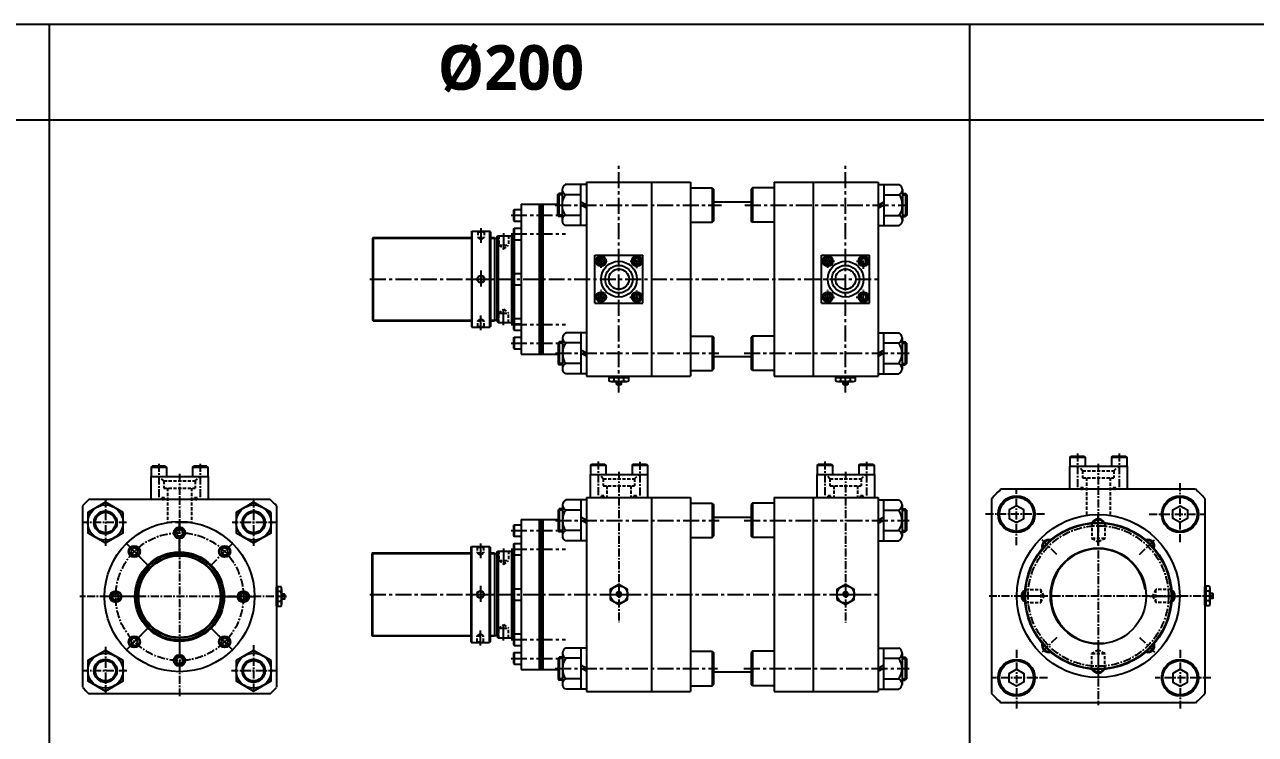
# Model space of a CAD drawing. Extents: x -819 to 8197, y 0 to 4058.
# Drawn here: x 3669 to 5596, y 1111 to 2222 of the extents above; entities that cross this region are included whole.
import ezdxf

# ---------------------------------------------------------------- set-up
doc = ezdxf.new("R2010")
doc.units = 0
doc.header["$LTSCALE"] = 10
doc.header["$MEASUREMENT"] = 0
for name, pattern in [('CENTER', [2, 1.25, -0.25, 0.25, -0.25]), ('CENTERX2', [4, 2.5, -0.5, 0.5, -0.5]), ('HIDDENX2', [0.75, 0.5, -0.25])]:
    doc.linetypes.add(name, pattern=pattern)
doc.layers.get('0').update_dxf_attribs({"linetype": 'CONTINUOUS'})
for name, color, linetype in [('BOM-UDEF', 3, 'CONTINUOUS'), ('CEN', 1, 'CENTERX2'), ('HID', 2, 'HIDDENX2'), ('ML', 7, 'CONTINUOUS')]:
    doc.layers.add(name, color=color, linetype=linetype)
doc.styles.add('문자', font='romans.shx')

msp = doc.modelspace()

# ---------------------------------------------------------------- linework, layer by layer
for p, q in [((8197.1, 2221.7), (0, 2221.7)), ((3707.7, 0), (3707.7, 2221.7)), ((5148.6, 2221.7), (5148.6, 0)), ((8197.1, 2072.2), (0, 2072.2))]:
    msp.add_line(p, q)
at = {"color": 7, "linetype": 'Continuous'}
for p, q in [((4584.2, 1664.2), (4584.2, 1669.3)), ((4584.2, 1669.3), (4590.5, 1669.3)), ((4585.2, 1669.3), (4585.2, 1671.3)), ((4585.2, 1671.3), (4614.3, 1671.3)), ((4587.3, 1663.3), (4612.2, 1663.3)), ((4590.5, 1669.3), (4615.3, 1669.3)), ((4592, 1664.2), (4592, 1669.3)), ((4595.7, 1663.5), (4595.7, 1663.5)), ((4595.7, 1658.8), (4595.7, 1663.3)), ((4595.7, 1658.8), (4596.2, 1658.3)), ((4603.7, 1658.8), (4595.7, 1658.8)), ((4596.2, 1658.3), (4603.2, 1658.3)), ((4603.7, 1658.8), (4603.2, 1658.3)), ((4603.7, 1658.8), (4603.7, 1663.3)), ((4607.5, 1664.2), (4607.5, 1669.3)), ((4614.3, 1669.3), (4614.3, 1671.3)), ((4615.3, 1664.2), (4615.3, 1669.3)), ((4939.2, 1664.2), (4939.2, 1669.3)), ((4939.2, 1669.3), (4945.5, 1669.3)), ((4940.2, 1669.3), (4940.2, 1671.3)), ((4940.2, 1671.3), (4969.3, 1671.3)), ((4942.3, 1663.3), (4967.2, 1663.3)), ((4945.5, 1669.3), (4970.3, 1669.3)), ((4947, 1664.2), (4947, 1669.3)), ((4950.7, 1663.5), (4950.7, 1663.5)), ((4950.7, 1658.8), (4950.7, 1663.3)), ((4950.7, 1658.8), (4951.2, 1658.3)), ((4958.7, 1658.8), (4950.7, 1658.8)), ((4951.2, 1658.3), (4958.2, 1658.3)), ((4958.7, 1658.8), (4958.2, 1658.3)), ((4958.7, 1658.8), (4958.7, 1663.3)), ((4962.5, 1664.2), (4962.5, 1669.3)), ((4969.3, 1669.3), (4969.3, 1671.3)), ((4970.3, 1664.2), (4970.3, 1669.3)), ((4063.6, 1311.8), (4063.6, 1341)), ((4065.6, 1341), (4063.6, 1341)), ((4070.6, 1342), (4065.6, 1342)), ((4065.6, 1317.1), (4065.6, 1342)), ((4070.6, 1334.2), (4065.6, 1334.2)), ((4071.6, 1314), (4071.6, 1338.8)), ((4076.1, 1330.4), (4071.6, 1330.4)), ((4076.1, 1330.4), (4076.6, 1329.9)), ((4076.1, 1330.4), (4076.1, 1322.4)), ((5517.4, 1312.9), (5517.4, 1342)), ((5519.4, 1342), (5517.4, 1342)), ((5524.4, 1343), (5519.4, 1343)), ((5519.4, 1318.2), (5519.4, 1343)), ((5524.4, 1335.2), (5519.4, 1335.2)), ((5525.4, 1315), (5525.4, 1339.9)), ((5529.9, 1331.4), (5525.4, 1331.4)), ((5529.9, 1331.4), (5530.4, 1330.9)), ((5529.9, 1331.4), (5529.9, 1323.4)), ((5530.4, 1323.9), (5530.4, 1330.9)), ((4065.6, 1311.8), (4063.6, 1311.8)), ((4070.6, 1318.6), (4065.6, 1318.6)), ((4065.6, 1310.8), (4065.6, 1317.1)), ((4070.6, 1310.8), (4065.6, 1310.8)), ((4071.3, 1322.4), (4071.3, 1322.4)), ((4076.1, 1322.4), (4071.6, 1322.4)), ((4076.1, 1322.4), (4076.6, 1322.9)), ((4076.6, 1322.9), (4076.6, 1329.9)), ((5519.4, 1312.9), (5517.4, 1312.9)), ((5524.4, 1319.6), (5519.4, 1319.6)), ((5519.4, 1311.9), (5519.4, 1318.2)), ((5524.4, 1311.9), (5519.4, 1311.9)), ((5525.1, 1323.4), (5525.1, 1323.4)), ((5529.9, 1323.4), (5525.4, 1323.4)), ((5529.9, 1323.4), (5530.4, 1323.9))]:
    msp.add_line(p, q, dxfattribs=at)
at = {"color": 1, "linetype": 'CENTER', "ltscale": 5}
for p, q in [((4586.2, 1329.8), (4613.2, 1329.8)), ((4941.2, 1329.8), (4968.2, 1329.8))]:
    msp.add_line(p, q, dxfattribs=at)
at = {"color": 7, "linetype": 'Continuous'}
for points in [[(4586.2, 1322.1), (4599.7, 1314.3), (4613.2, 1322.1), (4613.2, 1337.6), (4599.7, 1345.4), (4586.2, 1337.6)], [(4598.3, 1332.3), (4596.9, 1329.8), (4598.3, 1327.3), (4601.2, 1327.3), (4602.6, 1329.8), (4601.2, 1332.3)], [(4941.2, 1322.1), (4954.7, 1314.3), (4968.2, 1322.1), (4968.2, 1337.6), (4954.7, 1345.4), (4941.2, 1337.6)], [(4953.3, 1332.3), (4951.9, 1329.8), (4953.3, 1327.3), (4956.2, 1327.3), (4957.6, 1329.8), (4956.2, 1332.3)]]:
    msp.add_lwpolyline(points, close=True, dxfattribs=at)
for centre, radius in [((4599.7, 1329.8), 13.5), ((4599.7, 1329.8), 3.5), ((4954.7, 1329.8), 13.5), ((4954.7, 1329.8), 3.5)]:
    msp.add_circle(centre, radius, dxfattribs=at)
for centre, radius, start, end in [((4587.3, 1668.9), 5.62, 235.6158, 270), ((4588.1, 1671.5), 8.22, 241.7006, 298.2994), ((4599.7, 1694.6), 31.3, 255.6172, 270.0141), ((4599.8, 1694.6), 31.3, 269.9859, 284.3828), ((4611.4, 1671.5), 8.22, 241.7006, 298.2994), ((4942.3, 1668.9), 5.62, 235.6158, 270), ((4943.1, 1671.5), 8.22, 241.7006, 298.2994), ((4954.7, 1694.6), 31.3, 255.6172, 270.0141), ((4954.8, 1694.6), 31.3, 269.9859, 284.3828), ((4966.4, 1671.5), 8.22, 241.7006, 298.2994), ((4063.3, 1338.1), 8.22, 331.7006, 28.2994), ((4040.2, 1326.4), 31.3, 359.9859, 14.3828), ((5517.2, 1339.1), 8.22, 331.7006, 28.2994), ((5494.1, 1327.4), 31.3, 359.9859, 14.3828), ((4040.2, 1326.4), 31.3, 345.6172, 0.0141), ((4063.3, 1314.7), 8.22, 331.7006, 28.2994), ((4065.9, 1314), 5.62, 325.6158, 0), ((5494.1, 1327.4), 31.3, 345.6172, 0.0141), ((5517.2, 1315.7), 8.22, 331.7006, 28.2994), ((5519.8, 1315), 5.62, 325.6158, 0)]:
    msp.add_arc(centre, radius, start, end, dxfattribs=at)
at = {"layer": 'BOM-UDEF', "color": 0}
for p, q in [((4214.7, 1888.3), (4213.7, 1887.3)), ((4214.7, 1758.3), (4213.7, 1759.3)), ((4214, 1394.8), (4213, 1393.8)), ((4214, 1264.8), (4213, 1265.8))]:
    msp.add_line(p, q, dxfattribs=at)
at = {"layer": 'CEN'}
for p, q in [((4599.7, 1645.8), (4599.7, 2000.8)), ((4954.7, 1645.8), (4954.7, 2000.8)), ((4499.7, 1939.3), (4760.2, 1939.3)), ((4796.9, 1939.3), (5050.7, 1939.3)), ((4430.7, 1923.3), (4503.7, 1923.3)), ((4515.7, 1923.3), (4515.7, 1923.3)), ((4383.6, 1903.1), (4383.6, 1879.9)), ((4419.2, 1895.3), (4419.2, 1867.6)), ((4430.7, 1894), (4516.2, 1894)), ((4383.6, 1836.7), (4383.6, 1809.8)), ((4209.7, 1823.3), (5005.2, 1823.3)), ((4363, 1823.3), (4404.2, 1823.3)), ((4363, 1823.3), (4404.2, 1823.3)), ((4419.2, 1751.3), (4419.2, 1778.9)), ((4383.6, 1743.4), (4383.6, 1766.6)), ((4430.7, 1752.5), (4516.2, 1752.5)), ((4430.7, 1723.3), (4504.3, 1723.3)), ((4500.3, 1707.3), (4756, 1707.3)), ((4795.7, 1707.3), (5054.2, 1707.3)), ((4500.3, 1445.8), (4756.5, 1445.8)), ((4796, 1445.8), (5054.2, 1445.8)), ((4430.7, 1429.8), (4504.3, 1429.8)), ((4382.8, 1409.7), (4382.8, 1386.5)), ((4419.2, 1401.8), (4419.2, 1374.2)), ((4430.7, 1400.6), (4516.2, 1400.6)), ((4382.8, 1343.3), (4382.8, 1316.4)), ((4209.7, 1329.8), (5005.2, 1329.8)), ((4362.2, 1329.8), (4403.4, 1329.8)), ((4362.2, 1329.8), (4403.4, 1329.8)), ((4382.8, 1250), (4382.8, 1273.2)), ((4419.2, 1257.8), (4419.2, 1285.5)), ((4430.7, 1259.1), (4516.2, 1259.1)), ((4430.7, 1229.8), (4504.3, 1229.8)), ((4500, 1213.8), (4753.9, 1213.8)), ((4795.4, 1213.8), (5054.2, 1213.8))]:
    msp.add_line(p, q, dxfattribs=at)
at = {"layer": 'HID'}
for p, q in [((4378.6, 1897.3), (4377.6, 1898.3)), ((4378.6, 1897.3), (4378.6, 1888.3)), ((4378.6, 1897.3), (4388.6, 1897.3)), ((4388.6, 1897.3), (4389.6, 1898.3)), ((4388.6, 1897.3), (4388.6, 1888.3)), ((4411.7, 1891.3), (4411.7, 1876.3)), ((4426.7, 1891.3), (4426.7, 1876.3)), ((4378.6, 1888.3), (4388.6, 1888.3)), ((4378.6, 1888.3), (4383.6, 1885.1)), ((4383.6, 1885.1), (4388.6, 1888.3)), ((4411.7, 1876.3), (4419.2, 1870.4)), ((4411.7, 1876.3), (4426.7, 1876.3)), ((4419.2, 1870.4), (4426.7, 1876.3)), ((4411.7, 1770.3), (4419.2, 1776.1)), ((4419.2, 1776.1), (4426.7, 1770.3)), ((4378.6, 1758.3), (4383.6, 1761.4)), ((4378.6, 1749.3), (4378.6, 1758.3)), ((4378.6, 1758.3), (4388.6, 1758.3)), ((4383.6, 1761.4), (4388.6, 1758.3)), ((4388.6, 1749.3), (4388.6, 1758.3)), ((4411.7, 1770.3), (4426.7, 1770.3)), ((4411.7, 1755.3), (4411.7, 1770.3)), ((4426.7, 1755.3), (4426.7, 1770.3)), ((4378.6, 1749.3), (4377.6, 1748.3)), ((4378.6, 1749.3), (4388.6, 1749.3)), ((4388.6, 1749.3), (4389.6, 1748.3)), ((5325.9, 1523.5), (5318.9, 1530.4)), ((5325.9, 1523.5), (5375, 1523.5)), ((5325.9, 1523.5), (5325.9, 1512.4)), ((5375, 1523.5), (5381.9, 1530.4)), ((5375, 1523.5), (5375, 1512.4)), ((3887, 1507.4), (3880.1, 1514.4)), ((3887, 1507.4), (3887, 1496.4)), ((3887, 1507.4), (3936.1, 1507.4)), ((3936.1, 1507.4), (3943.1, 1514.4)), ((3936.1, 1507.4), (3936.1, 1496.4)), ((4575.2, 1510.9), (4568.2, 1517.8)), ((4575.2, 1510.9), (4575.2, 1499.8)), ((4575.2, 1510.9), (4624.3, 1510.9)), ((4624.3, 1510.9), (4631.2, 1517.8)), ((4624.3, 1510.9), (4624.3, 1499.8)), ((4930.2, 1510.9), (4923.2, 1517.8)), ((4930.2, 1510.9), (4930.2, 1499.8)), ((4930.2, 1510.9), (4979.3, 1510.9)), ((4979.3, 1510.9), (4986.2, 1517.8)), ((4979.3, 1510.9), (4979.3, 1499.8)), ((5325.9, 1512.4), (5375, 1512.4)), ((5331.7, 1512.4), (5331.7, 1453.6)), ((5369.2, 1512.4), (5369.2, 1453.6)), ((3887, 1496.4), (3936.1, 1496.4)), ((3892.8, 1496.4), (3892.8, 1442.4)), ((3930.3, 1496.4), (3930.3, 1442.4)), ((4572.2, 1481.8), (4572.2, 1484.2)), ((4572.2, 1484.2), (4576.2, 1484.2)), ((4576.2, 1484.2), (4572.2, 1484.2)), ((4572.2, 1481.8), (4572.2, 1484.2)), ((4575.2, 1499.8), (4624.3, 1499.8)), ((4576.2, 1481.8), (4576.2, 1484.2)), ((4576.2, 1481.8), (4576.2, 1484.2)), ((4581, 1499.8), (4581, 1481.8)), ((4618.5, 1499.8), (4618.5, 1481.8)), ((4623.2, 1481.8), (4623.2, 1484.2)), ((4627.2, 1484.2), (4623.2, 1484.2)), ((4623.2, 1484.2), (4627.2, 1484.2)), ((4623.2, 1481.8), (4623.2, 1484.2)), ((4627.2, 1481.8), (4627.2, 1484.2)), ((4627.2, 1481.8), (4627.2, 1484.2)), ((4927.2, 1481.8), (4927.2, 1484.2)), ((4927.2, 1484.2), (4931.2, 1484.2)), ((4931.2, 1484.2), (4927.2, 1484.2)), ((4927.2, 1481.8), (4927.2, 1484.2)), ((4930.2, 1499.8), (4979.3, 1499.8)), ((4931.2, 1481.8), (4931.2, 1484.2)), ((4931.2, 1481.8), (4931.2, 1484.2)), ((4936, 1499.8), (4936, 1481.8)), ((4973.5, 1499.8), (4973.5, 1481.8)), ((4978.2, 1481.8), (4978.2, 1484.2)), ((4982.2, 1484.2), (4978.2, 1484.2)), ((4978.2, 1484.2), (4982.2, 1484.2)), ((4978.2, 1481.8), (4978.2, 1484.2)), ((4982.2, 1481.8), (4982.2, 1484.2)), ((4982.2, 1481.8), (4982.2, 1484.2)), ((5322.9, 1494.4), (5322.9, 1496.8)), ((5322.9, 1496.8), (5326.9, 1496.8)), ((5326.9, 1496.8), (5322.9, 1496.8)), ((5322.9, 1494.4), (5322.9, 1496.8)), ((5326.9, 1494.4), (5326.9, 1496.8)), ((5326.9, 1494.4), (5326.9, 1496.8)), ((5373.9, 1494.4), (5373.9, 1496.8)), ((5377.9, 1496.8), (5373.9, 1496.8)), ((5373.9, 1496.8), (5377.9, 1496.8)), ((5373.9, 1494.4), (5373.9, 1496.8)), ((5377.9, 1494.4), (5377.9, 1496.8)), ((5377.9, 1494.4), (5377.9, 1496.8)), ((3884.1, 1478.4), (3884.1, 1480.8)), ((3884.1, 1480.8), (3888.1, 1480.8)), ((3888.1, 1480.8), (3884.1, 1480.8)), ((3884.1, 1478.4), (3884.1, 1480.8)), ((3888.1, 1478.4), (3888.1, 1480.8)), ((3888.1, 1478.4), (3888.1, 1480.8)), ((3935.1, 1478.4), (3935.1, 1480.8)), ((3939.1, 1480.8), (3935.1, 1480.8)), ((3935.1, 1480.8), (3939.1, 1480.8)), ((3935.1, 1478.4), (3935.1, 1480.8)), ((3939.1, 1478.4), (3939.1, 1480.8)), ((3939.1, 1478.4), (3939.1, 1480.8)), ((5339.4, 1442.4), (5340.4, 1441.4)), ((5339.4, 1442.4), (5340.4, 1441.4)), ((5340.4, 1441.4), (5360.4, 1441.4)), ((5340.4, 1441.4), (5340.4, 1417.4)), ((5361.4, 1442.4), (5360.4, 1441.4)), ((5360.4, 1441.4), (5360.4, 1417.4)), ((5340.4, 1417.4), (5350.4, 1412.3)), ((5360.4, 1417.4), (5340.4, 1417.4)), ((5350.4, 1412.3), (5360.4, 1417.4)), ((4377.8, 1403.8), (4376.8, 1404.8)), ((4377.8, 1403.8), (4377.8, 1394.8)), ((4377.8, 1403.8), (4387.8, 1403.8)), ((4377.8, 1394.8), (4387.8, 1394.8)), ((4377.8, 1394.8), (4382.8, 1391.7)), ((4382.8, 1391.7), (4387.8, 1394.8)), ((4387.8, 1403.8), (4388.8, 1404.8)), ((4387.8, 1403.8), (4387.8, 1394.8)), ((4411.7, 1397.8), (4411.7, 1382.8)), ((4426.7, 1397.8), (4426.7, 1382.8)), ((4411.7, 1382.8), (4419.2, 1377)), ((4411.7, 1382.8), (4426.7, 1382.8)), ((4419.2, 1377), (4426.7, 1382.8)), ((5235.4, 1338.4), (5236.4, 1337.4)), ((5236.4, 1317.4), (5236.4, 1337.4)), ((5236.4, 1337.4), (5260.4, 1337.4)), ((5265.6, 1327.4), (5260.4, 1337.4)), ((5260.4, 1337.4), (5260.4, 1317.4)), ((5440.4, 1337.4), (5435.3, 1327.4)), ((5464.4, 1337.4), (5440.4, 1337.4)), ((5440.4, 1317.4), (5440.4, 1337.4)), ((5465.4, 1338.4), (5464.4, 1337.4)), ((5465.4, 1338.4), (5464.4, 1337.4)), ((5464.4, 1337.4), (5464.4, 1317.4)), ((5235.4, 1316.4), (5236.4, 1317.4)), ((5235.4, 1316.4), (5236.4, 1317.4)), ((5236.4, 1317.4), (5260.4, 1317.4)), ((5260.4, 1317.4), (5265.6, 1327.4)), ((5435.3, 1327.4), (5440.4, 1317.4)), ((5464.4, 1317.4), (5440.4, 1317.4)), ((5465.4, 1316.4), (5464.4, 1317.4)), ((4411.7, 1276.8), (4419.2, 1282.7)), ((4411.7, 1276.8), (4426.7, 1276.8)), ((4411.7, 1261.8), (4411.7, 1276.8)), ((4419.2, 1282.7), (4426.7, 1276.8)), ((4426.7, 1261.8), (4426.7, 1276.8)), ((4377.8, 1255.8), (4376.8, 1254.8)), ((4377.8, 1264.8), (4382.8, 1268)), ((4377.8, 1255.8), (4377.8, 1264.8)), ((4377.8, 1264.8), (4387.8, 1264.8)), ((4377.8, 1255.8), (4387.8, 1255.8)), ((4382.8, 1268), (4387.8, 1264.8)), ((4387.8, 1255.8), (4387.8, 1264.8)), ((4387.8, 1255.8), (4388.8, 1254.8)), ((5350.4, 1242.6), (5340.4, 1237.4)), ((5340.4, 1213.4), (5340.4, 1237.4)), ((5340.4, 1237.4), (5360.4, 1237.4)), ((5360.4, 1237.4), (5350.4, 1242.6)), ((5360.4, 1213.4), (5360.4, 1237.4)), ((5339.4, 1212.4), (5340.4, 1213.4)), ((5360.4, 1213.4), (5340.4, 1213.4)), ((5361.4, 1212.4), (5360.4, 1213.4)), ((5361.4, 1212.4), (5360.4, 1213.4))]:
    msp.add_line(p, q, dxfattribs=at)
for centre, start, end in [((4573.6, 1483), 90, 270), ((4574.9, 1483), 270, 90), ((4624.6, 1483), 90, 270), ((4625.9, 1483), 270, 90), ((4928.6, 1483), 90, 270), ((4929.9, 1483), 270, 90), ((4979.6, 1483), 90, 270), ((4980.9, 1483), 270, 90), ((5324.2, 1495.6), 90, 270), ((5325.6, 1495.6), 270, 90), ((5375.2, 1495.6), 90, 270), ((5376.6, 1495.6), 270, 90), ((3885.4, 1479.6), 90, 270), ((3886.7, 1479.6), 270, 90), ((3936.4, 1479.6), 90, 270), ((3937.7, 1479.6), 270, 90)]:
    msp.add_arc(centre, 1.2, start, end, dxfattribs=at)
at = {"layer": 'ML'}
for p, q in [((4548.7, 1971.3), (4515.7, 1971.3)), ((4539.7, 1971.3), (4539.7, 1907.3)), ((4548.7, 1975.3), (4548.7, 1671.3)), ((4548.7, 1975.3), (4711.7, 1975.3)), ((4650.7, 1975.3), (4650.7, 1671.3)), ((4711.7, 1975.3), (4711.7, 1671.3)), ((4711.7, 1966.3), (4745.7, 1966.3)), ((4745.7, 1966.3), (4745.7, 1912.3)), ((4745.7, 1966.3), (4747.7, 1964.3)), ((4808.7, 1966.3), (4806.7, 1964.3)), ((4842.7, 1966.3), (4808.7, 1966.3)), ((4808.7, 1966.3), (4808.7, 1912.3)), ((4842.7, 1975.3), (4842.7, 1671.3)), ((4842.7, 1975.3), (5005.7, 1975.3)), ((4903.7, 1975.3), (4903.7, 1671.3)), ((5005.7, 1975.3), (5005.7, 1671.3)), ((5005.7, 1971.3), (5038.7, 1971.3)), ((5014.7, 1971.3), (5014.7, 1907.3)), ((4503.7, 1955.3), (4505.7, 1957.3)), ((4503.7, 1955.3), (4503.7, 1923.3)), ((4505.7, 1957.3), (4505.7, 1921.3)), ((4510.7, 1957.3), (4505.7, 1957.3)), ((4510.7, 1963.5), (4510.7, 1914.3)), ((4539.7, 1955.4), (4515.7, 1955.4)), ((4747.7, 1964.3), (4747.7, 1914.3)), ((4806.7, 1964.3), (4806.7, 1914.3)), ((5014.7, 1955.4), (5038.7, 1955.4)), ((5043.7, 1963.5), (5043.7, 1914.3)), ((5043.7, 1957.3), (5048.7, 1957.3)), ((5048.7, 1957.3), (5048.7, 1921.3)), ((5050.7, 1955.3), (5048.7, 1957.3)), ((5050.7, 1955.3), (5050.7, 1923.3)), ((4434.7, 1931.3), (4435.7, 1932.3)), ((4434.7, 1931.3), (4434.7, 1915.3)), ((4435.7, 1932.3), (4446.7, 1932.3)), ((4435.7, 1932.3), (4435.7, 1914.3)), ((4446.7, 1940.8), (4503.7, 1940.8)), ((4446.7, 1940.8), (4446.7, 1705.8)), ((4474.7, 1940.8), (4474.7, 1705.8)), ((4476.7, 1940.8), (4476.7, 1705.8)), ((4478.7, 1940.8), (4478.7, 1705.8)), ((4480.7, 1940.8), (4480.7, 1705.8)), ((4747.7, 1944.2), (4806.7, 1944.2)), ((4434.7, 1915.3), (4435.7, 1914.3)), ((4435.7, 1914.3), (4446.7, 1914.3)), ((4503.7, 1923.3), (4505.7, 1921.3)), ((4510.7, 1921.3), (4505.7, 1921.3)), ((4539.7, 1923.1), (4515.7, 1923.1)), ((4711.7, 1912.3), (4745.7, 1912.3)), ((4745.7, 1912.3), (4747.7, 1914.3)), ((4808.7, 1912.3), (4806.7, 1914.3)), ((4842.7, 1912.3), (4808.7, 1912.3)), ((5014.7, 1923.1), (5038.7, 1923.1)), ((5043.7, 1921.3), (5048.7, 1921.3)), ((5050.7, 1923.3), (5048.7, 1921.3)), ((4368.6, 1897.3), (4369.6, 1898.3)), ((4368.6, 1897.3), (4368.6, 1749.3)), ((4369.6, 1898.3), (4397.6, 1898.3)), ((4369.6, 1898.3), (4369.6, 1748.3)), ((4397.6, 1748.3), (4397.6, 1898.3)), ((4398.6, 1897.3), (4397.6, 1898.3)), ((4398.6, 1897.3), (4398.6, 1749.3)), ((4408.7, 1889.3), (4410.7, 1891.3)), ((4408.7, 1889.3), (4408.7, 1757.3)), ((4410.7, 1891.3), (4410.7, 1755.3)), ((4410.7, 1891.3), (4431.7, 1891.3)), ((4431.7, 1891.3), (4434.7, 1892.8)), ((4431.7, 1891.3), (4431.7, 1755.3)), ((4434.7, 1902), (4435.7, 1903)), ((4434.7, 1902), (4434.7, 1886)), ((4434.7, 1892.8), (4434.7, 1753.8)), ((4435.7, 1903), (4435.7, 1885)), ((4435.7, 1903), (4446.7, 1903)), ((4435.7, 1893.3), (4435.7, 1753.3)), ((4548.7, 1907.3), (4515.7, 1907.3)), ((5005.7, 1907.3), (5038.7, 1907.3)), ((4213.7, 1887.3), (4213.7, 1759.3)), ((4214.7, 1888.3), (4368.6, 1888.3)), ((4214.7, 1888.3), (4214.7, 1758.3)), ((4398.6, 1888.3), (4404.7, 1888.3)), ((4404.7, 1888.3), (4404.7, 1758.3)), ((4434.7, 1886), (4435.7, 1885)), ((4435.7, 1885), (4446.7, 1885)), ((4562.2, 1785.8), (4562.2, 1860.8)), ((4562.2, 1860.8), (4637.2, 1860.8)), ((4637.2, 1785.8), (4637.2, 1860.8)), ((4637.2, 1785.8), (4637.2, 1860.8)), ((4917.2, 1860.8), (4992.2, 1860.8)), ((4917.2, 1785.8), (4917.2, 1860.8)), ((4992.2, 1785.8), (4992.2, 1860.8)), ((4992.2, 1785.8), (4992.2, 1860.8)), ((4434.7, 1831.3), (4435.7, 1832.3)), ((4434.7, 1831.3), (4434.7, 1815.3)), ((4435.7, 1832.3), (4435.7, 1814.3)), ((4435.7, 1832.3), (4446.7, 1832.3)), ((4434.7, 1815.3), (4435.7, 1814.3)), ((4435.7, 1814.3), (4446.7, 1814.3)), ((4562.2, 1785.8), (4637.2, 1785.8)), ((4917.2, 1785.8), (4992.2, 1785.8)), ((4214.7, 1758.3), (4368.6, 1758.3)), ((4398.6, 1758.3), (4404.7, 1758.3)), ((4408.7, 1757.3), (4410.7, 1755.3)), ((4410.7, 1755.3), (4431.7, 1755.3)), ((4431.7, 1755.3), (4435.7, 1753.3)), ((4434.7, 1760.5), (4435.7, 1761.5)), ((4434.7, 1760.5), (4434.7, 1744.5)), ((4435.7, 1761.5), (4435.7, 1743.5)), ((4435.7, 1761.5), (4446.7, 1761.5)), ((4368.6, 1749.3), (4369.6, 1748.3)), ((4369.6, 1748.3), (4397.6, 1748.3)), ((4398.6, 1749.3), (4397.6, 1748.3)), ((4434.7, 1744.5), (4435.7, 1743.5)), ((4435.7, 1753.3), (4446.7, 1753.3)), ((4435.7, 1743.5), (4446.7, 1743.5)), ((4549.3, 1739.3), (4516.3, 1739.3)), ((4540.3, 1739.3), (4540.3, 1675.3)), ((5005.2, 1739.3), (5038.2, 1739.3)), ((5014.2, 1739.3), (5014.2, 1675.3)), ((4434.7, 1731.3), (4435.7, 1732.3)), ((4434.7, 1731.3), (4434.7, 1715.3)), ((4435.7, 1732.3), (4446.7, 1732.3)), ((4435.7, 1732.3), (4435.7, 1714.3)), ((4504.3, 1723.3), (4506.3, 1725.3)), ((4504.3, 1723.3), (4504.3, 1691.3)), ((4506.3, 1725.3), (4506.3, 1689.3)), ((4511.3, 1725.3), (4506.3, 1725.3)), ((4511.3, 1731.5), (4511.3, 1682.3)), ((4540.3, 1723.4), (4516.3, 1723.4)), ((4711.7, 1734.3), (4745.7, 1734.3)), ((4745.7, 1734.3), (4745.7, 1680.3)), ((4745.7, 1734.3), (4747.7, 1732.3)), ((4747.7, 1732.3), (4747.7, 1682.3)), ((4808.7, 1734.3), (4806.7, 1732.3)), ((4806.7, 1732.3), (4806.7, 1682.3)), ((4842.7, 1734.3), (4808.7, 1734.3)), ((4808.7, 1734.3), (4808.7, 1680.3)), ((5014.2, 1723.4), (5038.2, 1723.4)), ((5043.2, 1731.5), (5043.2, 1682.3)), ((5043.2, 1725.3), (5048.2, 1725.3)), ((5048.2, 1725.3), (5048.2, 1689.3)), ((5050.2, 1723.3), (5048.2, 1725.3)), ((5050.2, 1723.3), (5050.2, 1691.3)), ((4434.7, 1715.3), (4435.7, 1714.3)), ((4435.7, 1714.3), (4446.7, 1714.3)), ((4446.7, 1705.8), (4504.3, 1705.8)), ((4747.7, 1702.4), (4806.7, 1702.4)), ((4504.3, 1691.3), (4506.3, 1689.3)), ((4511.3, 1689.3), (4506.3, 1689.3)), ((4540.3, 1691.1), (4516.3, 1691.1)), ((4711.7, 1680.3), (4745.7, 1680.3)), ((4745.7, 1680.3), (4747.7, 1682.3)), ((4808.7, 1680.3), (4806.7, 1682.3)), ((4842.7, 1680.3), (4808.7, 1680.3)), ((5014.2, 1691.1), (5038.2, 1691.1)), ((5043.2, 1689.3), (5048.2, 1689.3)), ((5050.2, 1691.3), (5048.2, 1689.3)), ((4549.3, 1675.3), (4516.3, 1675.3)), ((4548.7, 1671.3), (4711.7, 1671.3)), ((4842.7, 1671.3), (5005.7, 1671.3)), ((5005.2, 1675.3), (5038.2, 1675.3)), ((5305.9, 1544.9), (5307.4, 1546.4)), ((5305.9, 1544.9), (5329.9, 1544.9)), ((5305.9, 1544.9), (5305.9, 1530.4)), ((5307.4, 1546.4), (5328.4, 1546.4)), ((5328.4, 1546.4), (5329.9, 1544.9)), ((5329.9, 1544.9), (5329.9, 1530.4)), ((5370.9, 1544.9), (5372.4, 1546.4)), ((5370.9, 1544.9), (5394.9, 1544.9)), ((5370.9, 1544.9), (5370.9, 1530.4)), ((5372.4, 1546.4), (5393.4, 1546.4)), ((5393.4, 1546.4), (5394.9, 1544.9)), ((5394.9, 1544.9), (5394.9, 1530.4)), ((3867.1, 1528.9), (3868.6, 1530.4)), ((3867.1, 1528.9), (3891.1, 1528.9)), ((3867.1, 1528.9), (3867.1, 1514.4)), ((3889.6, 1530.4), (3868.6, 1530.4)), ((3889.6, 1530.4), (3891.1, 1528.9)), ((3891.1, 1528.9), (3891.1, 1514.4)), ((3932.1, 1528.9), (3933.6, 1530.4)), ((3932.1, 1528.9), (3956.1, 1528.9)), ((3932.1, 1528.9), (3932.1, 1514.4)), ((3954.6, 1530.4), (3933.6, 1530.4)), ((3954.6, 1530.4), (3956.1, 1528.9)), ((3956.1, 1528.9), (3956.1, 1514.4)), ((4555.2, 1532.3), (4556.7, 1533.8)), ((4555.2, 1532.3), (4555.2, 1517.8)), ((4555.2, 1532.3), (4579.2, 1532.3)), ((4556.7, 1533.8), (4577.7, 1533.8)), ((4577.7, 1533.8), (4579.2, 1532.3)), ((4579.2, 1532.3), (4579.2, 1517.8)), ((4620.2, 1532.3), (4621.7, 1533.8)), ((4620.2, 1532.3), (4620.2, 1517.8)), ((4620.2, 1532.3), (4644.2, 1532.3)), ((4621.7, 1533.8), (4642.7, 1533.8)), ((4642.7, 1533.8), (4644.2, 1532.3)), ((4644.2, 1532.3), (4644.2, 1517.8)), ((4910.2, 1532.3), (4911.7, 1533.8)), ((4910.2, 1532.3), (4934.2, 1532.3)), ((4910.2, 1532.3), (4910.2, 1517.8)), ((4911.7, 1533.8), (4932.7, 1533.8)), ((4932.7, 1533.8), (4934.2, 1532.3)), ((4934.2, 1532.3), (4934.2, 1517.8)), ((4975.2, 1532.3), (4976.7, 1533.8)), ((4975.2, 1532.3), (4999.2, 1532.3)), ((4975.2, 1532.3), (4975.2, 1517.8)), ((4976.7, 1533.8), (4997.7, 1533.8)), ((4997.7, 1533.8), (4999.2, 1532.3)), ((4999.2, 1532.3), (4999.2, 1517.8)), ((5305.4, 1530.4), (5395.4, 1530.4)), ((5305.4, 1530.4), (5305.4, 1494.4)), ((5395.4, 1530.4), (5395.4, 1494.4)), ((3866.6, 1514.4), (3866.6, 1478.4)), ((3866.6, 1514.4), (3956.6, 1514.4)), ((3956.6, 1514.4), (3956.6, 1478.4)), ((4554.7, 1517.8), (4644.7, 1517.8)), ((4554.7, 1517.8), (4554.7, 1481.8)), ((4644.7, 1517.8), (4644.7, 1481.8)), ((4909.7, 1517.8), (4909.7, 1481.8)), ((4909.7, 1517.8), (4999.7, 1517.8)), ((4999.7, 1517.8), (4999.7, 1481.8)), ((5502.9, 1494.4), (5197.9, 1494.4)), ((3759.6, 1468.3), (3759.6, 1184.5)), ((4053.5, 1478.4), (3769.6, 1478.4)), ((4063.6, 1468.3), (4063.6, 1184.5)), ((4511.3, 1470), (4511.3, 1420.9)), ((4549.3, 1477.8), (4516.3, 1477.8)), ((4540.3, 1477.8), (4540.3, 1413.8)), ((4548.7, 1481.8), (4711.7, 1481.8)), ((4548.7, 1481.8), (4548.7, 1177.8)), ((4650.7, 1481.8), (4650.7, 1177.8)), ((4711.7, 1481.8), (4711.7, 1177.8)), ((4711.7, 1472.8), (4745.7, 1472.8)), ((4745.7, 1472.8), (4747.7, 1470.8)), ((4745.7, 1472.8), (4745.7, 1418.8)), ((4747.7, 1470.8), (4747.7, 1420.8)), ((4808.7, 1472.8), (4806.7, 1470.8)), ((4806.7, 1470.8), (4806.7, 1420.8)), ((4808.7, 1472.8), (4808.7, 1418.8)), ((4842.7, 1472.8), (4808.7, 1472.8)), ((4842.7, 1481.8), (4842.7, 1177.8)), ((4842.7, 1481.8), (5005.7, 1481.8)), ((4903.7, 1481.8), (4903.7, 1177.8)), ((5005.2, 1477.8), (5038.2, 1477.8)), ((5005.7, 1481.8), (5005.7, 1177.8)), ((5014.2, 1477.8), (5014.2, 1413.8)), ((5043.2, 1470), (5043.2, 1420.9)), ((5183.4, 1480), (5183.4, 1174.9)), ((5517.4, 1480), (5517.4, 1174.9)), ((4446.7, 1447.3), (4504.3, 1447.3)), ((4446.7, 1447.3), (4446.7, 1212.3)), ((4474.7, 1447.3), (4474.7, 1212.3)), ((4476.7, 1447.3), (4476.7, 1212.3)), ((4478.7, 1447.3), (4478.7, 1212.3)), ((4480.7, 1447.3), (4480.7, 1212.3)), ((4504.3, 1461.8), (4506.3, 1463.8)), ((4504.3, 1461.8), (4504.3, 1429.8)), ((4506.3, 1463.8), (4506.3, 1427.8)), ((4511.3, 1463.8), (4506.3, 1463.8)), ((4540.3, 1462), (4516.3, 1462)), ((4747.7, 1450.7), (4806.7, 1450.7)), ((5014.2, 1462), (5038.2, 1462)), ((5043.2, 1463.8), (5048.2, 1463.8)), ((5048.2, 1463.8), (5048.2, 1427.8)), ((5050.2, 1461.8), (5048.2, 1463.8)), ((5050.2, 1461.8), (5050.2, 1429.8)), ((4434.7, 1437.8), (4435.7, 1438.8)), ((4434.7, 1437.8), (4434.7, 1421.8)), ((4435.7, 1438.8), (4446.7, 1438.8)), ((4435.7, 1438.8), (4435.7, 1420.8)), ((4504.3, 1429.8), (4506.3, 1427.8)), ((4511.3, 1427.8), (4506.3, 1427.8)), ((4540.3, 1429.7), (4516.3, 1429.7)), ((5014.2, 1429.7), (5038.2, 1429.7)), ((5043.2, 1427.8), (5048.2, 1427.8)), ((5050.2, 1429.8), (5048.2, 1427.8)), ((4434.7, 1421.8), (4435.7, 1420.8)), ((4434.7, 1408.6), (4435.7, 1409.6)), ((4434.7, 1408.6), (4434.7, 1392.6)), ((4435.7, 1420.8), (4446.7, 1420.8)), ((4435.7, 1409.6), (4446.7, 1409.6)), ((4435.7, 1409.6), (4435.7, 1391.6)), ((4549.3, 1413.8), (4516.3, 1413.8)), ((4711.7, 1418.8), (4745.7, 1418.8)), ((4745.7, 1418.8), (4747.7, 1420.8)), ((4808.7, 1418.8), (4806.7, 1420.8)), ((4842.7, 1418.8), (4808.7, 1418.8)), ((5005.2, 1413.8), (5038.2, 1413.8)), ((4213, 1393.8), (4213, 1265.8)), ((4214, 1394.8), (4367.8, 1394.8)), ((4214, 1394.8), (4214, 1264.8)), ((4367.8, 1403.8), (4368.8, 1404.8)), ((4367.8, 1403.8), (4367.8, 1255.8)), ((4368.8, 1404.8), (4368.8, 1254.8)), ((4368.8, 1404.8), (4396.8, 1404.8)), ((4396.8, 1254.8), (4396.8, 1404.8)), ((4397.8, 1403.8), (4396.8, 1404.8)), ((4397.8, 1403.8), (4397.8, 1255.8)), ((4397.8, 1394.8), (4404.7, 1394.8)), ((4404.7, 1394.8), (4404.7, 1264.8)), ((4408.7, 1395.8), (4410.7, 1397.8)), ((4408.7, 1395.8), (4408.7, 1263.8)), ((4410.7, 1397.8), (4410.7, 1261.8)), ((4410.7, 1397.8), (4431.7, 1397.8)), ((4431.7, 1397.8), (4434.7, 1399.3)), ((4431.7, 1397.8), (4431.7, 1261.8)), ((4434.7, 1399.3), (4434.7, 1260.3)), ((4434.7, 1392.6), (4435.7, 1391.6)), ((4435.7, 1399.8), (4435.7, 1259.8)), ((4435.7, 1391.6), (4446.7, 1391.6)), ((4434.7, 1337.8), (4435.7, 1338.8)), ((4434.7, 1337.8), (4434.7, 1321.8)), ((4435.7, 1338.8), (4435.7, 1320.8)), ((4435.7, 1338.8), (4446.7, 1338.8)), ((4434.7, 1321.8), (4435.7, 1320.8)), ((4435.7, 1320.8), (4446.7, 1320.8)), ((4214, 1264.8), (4367.8, 1264.8)), ((4367.8, 1255.8), (4368.8, 1254.8)), ((4368.8, 1254.8), (4396.8, 1254.8)), ((4397.8, 1255.8), (4396.8, 1254.8)), ((4397.8, 1264.8), (4404.7, 1264.8)), ((4408.7, 1263.8), (4410.7, 1261.8)), ((4410.7, 1261.8), (4431.7, 1261.8)), ((4431.7, 1261.8), (4434.7, 1260.3)), ((4434.7, 1267.1), (4435.7, 1268.1)), ((4434.7, 1267.1), (4434.7, 1251.1)), ((4435.7, 1268.1), (4446.7, 1268.1)), ((4435.7, 1268.1), (4435.7, 1250.1)), ((4434.7, 1251.1), (4435.7, 1250.1)), ((4434.7, 1237.8), (4435.7, 1238.8)), ((4434.7, 1237.8), (4434.7, 1221.8)), ((4435.7, 1250.1), (4446.7, 1250.1)), ((4435.7, 1238.8), (4446.7, 1238.8)), ((4435.7, 1238.8), (4435.7, 1220.8)), ((4511.3, 1238), (4511.3, 1188.9)), ((4549.3, 1245.8), (4516.3, 1245.8)), ((4540.3, 1245.8), (4540.3, 1181.8)), ((4711.7, 1240.8), (4745.7, 1240.8)), ((4745.7, 1240.8), (4745.7, 1186.8)), ((4745.7, 1240.8), (4747.7, 1238.8)), ((4747.7, 1238.8), (4747.7, 1188.8)), ((4808.7, 1240.8), (4806.7, 1238.8)), ((4806.7, 1238.8), (4806.7, 1188.8)), ((4842.7, 1240.8), (4808.7, 1240.8)), ((4808.7, 1240.8), (4808.7, 1186.8)), ((5005.2, 1245.8), (5038.2, 1245.8)), ((5014.2, 1245.8), (5014.2, 1181.8)), ((5043.2, 1238), (5043.2, 1188.9)), ((4434.7, 1221.8), (4435.7, 1220.8)), ((4435.7, 1220.8), (4446.7, 1220.8)), ((4504.3, 1229.8), (4506.3, 1231.8)), ((4504.3, 1229.8), (4504.3, 1197.8)), ((4506.3, 1231.8), (4506.3, 1195.8)), ((4511.3, 1231.8), (4506.3, 1231.8)), ((4540.3, 1230), (4516.3, 1230)), ((5014.2, 1230), (5038.2, 1230)), ((5043.2, 1231.8), (5048.2, 1231.8)), ((5048.2, 1231.8), (5048.2, 1195.8)), ((5050.2, 1229.8), (5048.2, 1231.8)), ((5050.2, 1229.8), (5050.2, 1197.8)), ((4446.7, 1212.3), (4504.3, 1212.3)), ((4504.3, 1197.8), (4506.3, 1195.8)), ((4511.3, 1195.8), (4506.3, 1195.8)), ((4540.3, 1197.7), (4516.3, 1197.7)), ((4747.7, 1208.9), (4806.7, 1208.9)), ((5014.2, 1197.7), (5038.2, 1197.7)), ((5043.2, 1195.8), (5048.2, 1195.8)), ((5050.2, 1197.8), (5048.2, 1195.8)), ((4549.3, 1181.8), (4516.3, 1181.8)), ((4548.7, 1177.8), (4711.7, 1177.8)), ((4711.7, 1186.8), (4745.7, 1186.8)), ((4745.7, 1186.8), (4747.7, 1188.8)), ((4808.7, 1186.8), (4806.7, 1188.8)), ((4842.7, 1186.8), (4808.7, 1186.8)), ((4842.7, 1177.8), (5005.7, 1177.8)), ((5005.2, 1181.8), (5038.2, 1181.8)), ((4053.5, 1174.4), (3769.6, 1174.4)), ((5502.9, 1160.4), (5197.9, 1160.4))]:
    msp.add_line(p, q, dxfattribs=at)
at = {"layer": 'ML', "color": 2}
for p, q in [((4510.7, 1955.3), (4503.7, 1955.3)), ((5043.7, 1955.3), (5050.7, 1955.3)), ((4548.7, 1939.3), (4539.7, 1944.4)), ((4548.7, 1934.4), (4539.7, 1939.6)), ((5005.7, 1939.3), (5014.7, 1944.4)), ((5005.7, 1934.4), (5014.7, 1939.6)), ((4510.7, 1923.3), (4503.7, 1923.3)), ((5043.7, 1923.3), (5050.7, 1923.3)), ((4213.7, 1887.3), (4368.6, 1887.3)), ((4398.6, 1887.3), (4408.7, 1887.3)), ((4213.7, 1759.3), (4368.6, 1759.3)), ((4398.6, 1759.3), (4408.7, 1759.3)), ((4511.3, 1723.3), (4504.3, 1723.3)), ((5043.2, 1723.3), (5050.2, 1723.3)), ((4549.3, 1707.3), (4540.3, 1712.4)), ((4549.3, 1702.4), (4540.3, 1707.6)), ((5005.2, 1707.3), (5014.2, 1712.4)), ((5005.2, 1702.4), (5014.2, 1707.6)), ((4511.3, 1691.3), (4504.3, 1691.3)), ((5043.2, 1691.3), (5050.2, 1691.3)), ((4596.2, 1663.5), (4596.2, 1663.5)), ((4596.2, 1658.3), (4596.2, 1663.3)), ((4603.2, 1658.3), (4603.2, 1663.3)), ((4951.2, 1663.5), (4951.2, 1663.5)), ((4951.2, 1658.3), (4951.2, 1663.3)), ((4958.2, 1658.3), (4958.2, 1663.3)), ((4511.3, 1461.8), (4504.3, 1461.8)), ((4549.3, 1445.8), (4540.3, 1451)), ((4549.3, 1441), (4540.3, 1446.2)), ((5005.2, 1445.8), (5014.2, 1451)), ((5005.2, 1441), (5014.2, 1446.2)), ((5043.2, 1461.8), (5050.2, 1461.8)), ((4511.3, 1429.8), (4504.3, 1429.8)), ((5043.2, 1429.8), (5050.2, 1429.8)), ((4213, 1393.8), (4367.8, 1393.8)), ((4397.8, 1393.8), (4408.7, 1393.8)), ((5530.4, 1330.9), (5525.4, 1330.9)), ((4071.4, 1322.9), (4071.4, 1322.9)), ((4076.6, 1329.9), (4071.6, 1329.9)), ((4076.6, 1322.9), (4071.6, 1322.9)), ((5525.2, 1323.9), (5525.2, 1323.9)), ((5530.4, 1323.9), (5525.4, 1323.9)), ((4213, 1265.8), (4367.8, 1265.8)), ((4397.8, 1265.8), (4408.7, 1265.8)), ((4511.3, 1229.8), (4504.3, 1229.8)), ((4549.3, 1213.8), (4540.3, 1219)), ((5005.2, 1213.8), (5014.2, 1219)), ((5043.2, 1229.8), (5050.2, 1229.8)), ((4511.3, 1197.8), (4504.3, 1197.8)), ((4549.3, 1209), (4540.3, 1214.2)), ((5005.2, 1209), (5014.2, 1214.2)), ((5043.2, 1197.8), (5050.2, 1197.8))]:
    msp.add_line(p, q, dxfattribs=at)
at = {"layer": 'ML', "color": 1, "linetype": 'CENTER'}
for p, q in [((4562.2, 1851.3), (4582.3, 1851.3)), ((4571.7, 1841.1), (4571.7, 1860.8)), ((4617.2, 1851.3), (4637.2, 1851.3)), ((4627.7, 1840.5), (4627.7, 1860.8)), ((4917.2, 1851.3), (4937.6, 1851.3)), ((4926.7, 1840.9), (4926.7, 1860.8)), ((4972, 1851.3), (4992.2, 1851.3)), ((4982.7, 1840.1), (4982.7, 1860.8)), ((4982.7, 1839.3), (4982.7, 1839.9)), ((4562.2, 1795.3), (4582.4, 1795.3)), ((4571.7, 1785.8), (4571.7, 1806.4)), ((4616.7, 1795.3), (4637.2, 1795.3)), ((4627.7, 1785.8), (4627.7, 1806.2)), ((4917.2, 1795.3), (4937.9, 1795.3)), ((4926.7, 1785.8), (4926.7, 1806.8)), ((4971.4, 1795.3), (4992.2, 1795.3)), ((4982.7, 1785.8), (4982.7, 1806.5)), ((5317.9, 1550.4), (5317.9, 1494.4)), ((5382.9, 1550.4), (5382.9, 1494.4)), ((3879.1, 1534.4), (3879.1, 1478.4)), ((3944.1, 1534.4), (3944.1, 1478.4)), ((4567.2, 1537.8), (4567.2, 1481.8)), ((4632.2, 1537.4), (4632.2, 1481.8)), ((4922.2, 1537.8), (4922.2, 1481.8)), ((4987.2, 1537.4), (4987.2, 1481.8)), ((5350.4, 1534.4), (5350.4, 1490.4)), ((3911.6, 1518.4), (3911.6, 1474.4)), ((4599.7, 1521.8), (4599.7, 1286.2)), ((4954.7, 1521.8), (4954.7, 1285.7)), ((5478.4, 1411.6), (5478.4, 1503.8)), ((5222.4, 1407.1), (5222.4, 1494.4)), ((5350.4, 1498.4), (5350.4, 1156.4)), ((3795.6, 1478.4), (3795.6, 1403.7)), ((3911.6, 1482.4), (3911.6, 1170.4)), ((4027.6, 1478.4), (4027.6, 1403.5)), ((5266.2, 1455.4), (5174, 1455.4)), ((5350.4, 1407.4), (5350.4, 1454.9)), ((5350.4, 1419), (5350.4, 1454.9)), ((5430.1, 1455.4), (5517.4, 1455.4)), ((3828.8, 1442.4), (3759.6, 1442.4)), ((4063.6, 1442.4), (3994, 1442.4)), ((3862.1, 1375.9), (3828.5, 1409.5)), ((3961.1, 1375.9), (3994.6, 1409.5)), ((5285.6, 1392.2), (5260.2, 1417.6)), ((5415.2, 1392.2), (5440.6, 1417.6)), ((4079.3, 1326.4), (3755.6, 1326.4)), ((5531.3, 1327.4), (5179.4, 1327.4)), ((5270.4, 1327.4), (5222.9, 1327.4)), ((5270.4, 1327.4), (5222.9, 1327.4)), ((5258.8, 1327.4), (5222.9, 1327.4)), ((5430.4, 1327.4), (5477.9, 1327.4)), ((5442, 1327.4), (5477.9, 1327.4)), ((3862.1, 1276.9), (3828.5, 1243.3)), ((3961.1, 1276.9), (3994.6, 1243.3)), ((5285.6, 1262.7), (5260.2, 1237.3)), ((5415.2, 1262.7), (5440.6, 1237.3)), ((3795.6, 1247.6), (3795.6, 1174.4)), ((4027.6, 1250.6), (4027.6, 1174.4)), ((5222.4, 1243.3), (5222.4, 1151.1)), ((5350.4, 1247.4), (5350.4, 1199.9)), ((5350.4, 1235.8), (5350.4, 1199.9)), ((5478.4, 1243.3), (5478.4, 1151.1)), ((3828.9, 1210.4), (3759.6, 1210.4)), ((4063.6, 1210.4), (3993.1, 1210.4)), ((5270.8, 1199.4), (5183.4, 1199.4)), ((5526.8, 1199.4), (5439.4, 1199.4))]:
    msp.add_line(p, q, dxfattribs=at)
at = {"layer": 'ML', "color": 1, "linetype": 'CENTERX2'}
for p, q in [((3930.3, 1442.4), (3892.8, 1442.4)), ((3911.6, 1396.4), (3911.6, 1443.9)), ((3911.6, 1396.4), (3911.6, 1443.9)), ((3862.1, 1375.9), (3828.5, 1409.5)), ((3841.6, 1326.4), (3794.1, 1326.4)), ((3841.6, 1326.4), (3794.1, 1326.4)), ((3981.6, 1326.4), (4029.1, 1326.4)), ((3981.6, 1326.4), (4029.1, 1326.4)), ((3862.1, 1276.9), (3828.5, 1243.3)), ((3961.1, 1276.9), (3994.6, 1243.3)), ((3911.6, 1256.4), (3911.6, 1208.9)), ((3911.6, 1256.4), (3911.6, 1208.9))]:
    msp.add_line(p, q, dxfattribs=at)
at = {"layer": 'ML'}
for points in [[(4575.7, 1853.6), (4571.7, 1855.9), (4567.7, 1853.6), (4567.7, 1848.9), (4571.7, 1846.6), (4575.7, 1848.9)], [(4631.7, 1853.6), (4627.7, 1855.9), (4623.7, 1853.6), (4623.7, 1848.9), (4627.7, 1846.6), (4631.7, 1848.9)], [(4930.7, 1853.6), (4926.7, 1855.9), (4922.7, 1853.6), (4922.7, 1848.9), (4926.7, 1846.6), (4930.7, 1848.9)], [(4986.7, 1853.6), (4982.7, 1855.9), (4978.7, 1853.6), (4978.7, 1848.9), (4982.7, 1846.6), (4986.7, 1848.9)], [(4575.7, 1797.6), (4571.7, 1799.9), (4567.7, 1797.6), (4567.7, 1792.9), (4571.7, 1790.6), (4575.7, 1792.9)], [(4631.7, 1797.6), (4627.7, 1799.9), (4623.7, 1797.6), (4623.7, 1792.9), (4627.7, 1790.6), (4631.7, 1792.9)], [(4930.7, 1797.6), (4926.7, 1799.9), (4922.7, 1797.6), (4922.7, 1792.9), (4926.7, 1790.6), (4930.7, 1792.9)], [(4986.7, 1797.6), (4982.7, 1799.9), (4978.7, 1797.6), (4978.7, 1792.9), (4982.7, 1790.6), (4986.7, 1792.9)], [(3823.1, 1458.3), (3795.6, 1474.1), (3768.1, 1458.3), (3768.1, 1426.5), (3795.6, 1410.6), (3823.1, 1426.5)], [(4055.1, 1458.3), (4027.6, 1474.1), (4000.1, 1458.3), (4000.1, 1426.5), (4027.6, 1410.6), (4055.1, 1426.5)], [(5222.4, 1442.2), (5233.9, 1448.8), (5233.9, 1462.1), (5222.4, 1468.7), (5210.9, 1462.1), (5210.9, 1448.8)], [(5478.4, 1442.2), (5466.9, 1448.8), (5466.9, 1462.1), (5478.4, 1468.7), (5489.9, 1462.1), (5489.9, 1448.8)], [(3906.6, 1423.4), (3911.7, 1420.6), (3916.6, 1423.6), (3916.5, 1429.4), (3911.4, 1432.2), (3906.5, 1429.1)], [(3839.5, 1391.5), (3845, 1393.1), (3846.4, 1398.7), (3842.2, 1402.7), (3836.7, 1401.1), (3835.3, 1395.5)], [(3976.7, 1398.5), (3978.3, 1392.9), (3983.9, 1391.6), (3987.9, 1395.7), (3986.2, 1401.3), (3980.6, 1402.6)], [(3814.6, 1321.5), (3817.3, 1326.5), (3814.3, 1331.5), (3808.5, 1331.3), (3805.8, 1326.2), (3808.8, 1321.3)], [(4008.5, 1331.3), (4005.8, 1326.2), (4008.8, 1321.3), (4014.6, 1321.5), (4017.3, 1326.5), (4014.3, 1331.5)], [(3846.5, 1254.3), (3844.8, 1259.9), (3839.2, 1261.2), (3835.2, 1257), (3836.9, 1251.5), (3842.5, 1250.1)], [(3983.6, 1261.3), (3978.1, 1259.7), (3976.7, 1254), (3980.9, 1250.1), (3986.5, 1251.7), (3987.8, 1257.3)], [(3823.1, 1226.3), (3795.6, 1242.1), (3768.1, 1226.3), (3768.1, 1194.5), (3795.6, 1178.6), (3823.1, 1194.5)], [(4055.1, 1226.3), (4027.6, 1242.1), (4000.1, 1226.3), (4000.1, 1194.5), (4027.6, 1178.6), (4055.1, 1194.5)], [(3916.5, 1229.4), (3911.4, 1232.2), (3906.5, 1229.1), (3906.6, 1223.4), (3911.7, 1220.6), (3916.6, 1223.6)], [(5222.4, 1212.7), (5233.9, 1206.1), (5233.9, 1192.8), (5222.4, 1186.2), (5210.9, 1192.8), (5210.9, 1206.1)], [(5478.4, 1212.7), (5466.9, 1206.1), (5466.9, 1192.8), (5478.4, 1186.2), (5489.9, 1192.8), (5489.9, 1206.1)]]:
    msp.add_lwpolyline(points, close=True, dxfattribs=at)
for points in [[(5351.9, 1442.4), (5350.4, 1443.3), (5348.9, 1442.4)], [(5270.1, 1409.8), (5268.5, 1409.3), (5268.1, 1407.7)], [(5432.7, 1407.7), (5432.3, 1409.3), (5430.7, 1409.8)], [(5235.4, 1328.9), (5234.6, 1327.4), (5235.4, 1326)], [(5465.4, 1326), (5466.2, 1327.4), (5465.4, 1328.9)], [(5268.1, 1247.2), (5268.5, 1245.5), (5270.1, 1245.1)], [(5430.7, 1245.1), (5432.3, 1245.5), (5432.7, 1247.2)], [(5348.9, 1212.4), (5350.4, 1211.6), (5351.9, 1212.4)]]:
    msp.add_lwpolyline(points, dxfattribs=at)
for centre, radius in [((4571.7, 1851.3), 8), ((4571.7, 1851.3), 7), ((4599.7, 1823.3), 28), ((4627.7, 1851.3), 8), ((4627.7, 1851.3), 7), ((4926.7, 1851.3), 8), ((4926.7, 1851.3), 7), ((4954.7, 1823.3), 28), ((4982.7, 1851.3), 8), ((4982.7, 1851.3), 7), ((4599.7, 1823.3), 21.6), ((4599.7, 1823.3), 15.8), ((4954.7, 1823.3), 21.6), ((4954.7, 1823.3), 15.8), ((4383.6, 1823.3), 5.7), ((4383.6, 1823.3), 5), ((4571.7, 1795.3), 8), ((4571.7, 1795.3), 7), ((4627.7, 1795.3), 8), ((4627.7, 1795.3), 7), ((4926.7, 1795.3), 8), ((4926.7, 1795.3), 7), ((4982.7, 1795.3), 8), ((4982.7, 1795.3), 7), ((5222.4, 1455.4), 28.8), ((5478.4, 1455.4), 28.8), ((3795.6, 1442.4), 27.5), ((4027.6, 1442.4), 27.5), ((5222.4, 1455.4), 26.8), ((5478.4, 1455.4), 26.8), ((3795.6, 1442.4), 18), ((4027.6, 1442.4), 18), ((5350.4, 1327.4), 127.5), ((3911.6, 1326.4), 117.5), ((3911.6, 1426.4), 9), ((3911.6, 1426.4), 8), ((5350.4, 1327.4), 115), ((5350.4, 1327.4), 114), ((3840.8, 1397.1), 9), ((3840.8, 1397.1), 8), ((3911.6, 1326.4), 70), ((3911.6, 1326.4), 68), ((3911.6, 1326.4), 64), ((3982.3, 1397.1), 9), ((3982.3, 1397.1), 8), ((5350.4, 1327.4), 75), ((3811.6, 1326.4), 9), ((3811.6, 1326.4), 8), ((4011.6, 1326.4), 9), ((4011.6, 1326.4), 8), ((4382.8, 1329.8), 5.7), ((4382.8, 1329.8), 5), ((3840.8, 1255.7), 9), ((3840.8, 1255.7), 8), ((3982.3, 1255.7), 9), ((3982.3, 1255.7), 8), ((3795.6, 1210.4), 27.5), ((3911.6, 1226.4), 9), ((3911.6, 1226.4), 8), ((4027.6, 1210.4), 27.5), ((3795.6, 1210.4), 18), ((4027.6, 1210.4), 18), ((5222.4, 1199.4), 28.8), ((5222.4, 1199.4), 26.8), ((5478.4, 1199.4), 28.8), ((5478.4, 1199.4), 26.8)]:
    msp.add_circle(centre, radius, dxfattribs=at)
at = {"layer": 'ML', "color": 2}
for centre, radius in [((3795.6, 1442.4), 16), ((4027.6, 1442.4), 16), ((3911.6, 1326.4), 65), ((3795.6, 1210.4), 16), ((4027.6, 1210.4), 16)]:
    msp.add_circle(centre, radius, dxfattribs=at)
at = {"layer": 'ML', "color": 1, "linetype": 'CENTER'}
for centre, radius in [((3911.6, 1326.4), 100), ((5350.4, 1327.4), 110)]:
    msp.add_circle(centre, radius, dxfattribs=at)
at = {"layer": 'ML'}
for centre, radius, start, end in [((4519.6, 1963.3), 8.8, 115.5894, 244.4106), ((5034.9, 1963.3), 8.8, 295.5894, 64.4106), ((4539.2, 1939.3), 28.5, 145.535, 214.465), ((5015.3, 1939.3), 28.5, 325.535, 34.465), ((4519.5, 1915.2), 8.77, 115.1493, 244.8507), ((5035, 1915.2), 8.77, 295.1493, 64.8507), ((4520.1, 1731.3), 8.8, 115.5894, 244.4106), ((5034.4, 1731.3), 8.8, 295.5894, 64.4106), ((4539.8, 1707.3), 28.5, 145.535, 214.465), ((5014.7, 1707.3), 28.5, 325.535, 34.465), ((4520, 1683.2), 8.77, 115.1493, 244.8507), ((5034.5, 1683.2), 8.77, 295.1493, 64.8507), ((5350.4, 1327.4), 226.2, 132.4072, 137.5928), ((5350.4, 1327.4), 226.2, 42.4072, 47.5928), ((3911.6, 1326.4), 208, 133.0374, 136.9626), ((3911.6, 1326.4), 208, 43.0374, 46.9626), ((4520.1, 1469.9), 8.8, 115.5894, 244.4106), ((5034.4, 1469.9), 8.8, 295.5894, 64.4106), ((4539.8, 1445.8), 28.5, 145.535, 214.465), ((5014.7, 1445.8), 28.5, 325.535, 34.465), ((5350.4, 1437.4), 10.5, 26.0583, 153.9417), ((5350.4, 1437.4), 9.1, 31.3708, 148.6292), ((4520, 1421.8), 8.77, 115.1493, 244.8507), ((5034.5, 1421.8), 8.77, 295.1493, 64.8507), ((5272.6, 1405.2), 10.5, 71.0583, 198.9417), ((5272.6, 1405.2), 9.1, 76.3708, 193.6292), ((5428.2, 1405.2), 10.5, 341.0583, 108.9417), ((5428.2, 1405.2), 9.1, 346.3708, 103.6292), ((5240.4, 1327.4), 10.5, 116.0583, 243.9417), ((5240.4, 1327.4), 9.1, 121.3708, 238.6292), ((5460.4, 1327.4), 10.5, 296.0583, 63.9417), ((5460.4, 1327.4), 9.1, 301.3708, 58.6292), ((5272.6, 1249.7), 10.5, 161.0583, 288.9417), ((5428.2, 1249.7), 10.5, 251.0583, 18.9417), ((4520.1, 1237.9), 8.8, 115.5894, 244.4106), ((5034.4, 1237.9), 8.8, 295.5894, 64.4106), ((5272.6, 1249.7), 9.1, 166.3708, 283.6292), ((5428.2, 1249.7), 9.1, 256.3708, 13.6292), ((4539.8, 1213.8), 28.5, 145.535, 214.465), ((5014.7, 1213.8), 28.5, 325.535, 34.465), ((4520, 1189.8), 8.77, 115.1493, 244.8507), ((5034.5, 1189.8), 8.77, 295.1493, 64.8507), ((5350.4, 1217.4), 10.5, 206.0583, 333.9417), ((5350.4, 1217.4), 9.1, 211.3708, 328.6292), ((3911.6, 1326.4), 208, 223.0374, 226.9626), ((3911.6, 1326.4), 208, 313.0374, 316.9626), ((5350.4, 1327.4), 226.2, 222.4072, 227.5928), ((5350.4, 1327.4), 226.2, 312.4072, 317.5928)]:
    msp.add_arc(centre, radius, start, end, dxfattribs=at)
at = {"layer": 'ML', "color": 2}
for centre, radius, start, end in [((5350.4, 1327.4), 74, 8.094, 276.8662), ((4599.7, 1329.8), 4, 270, 180), ((4954.7, 1329.8), 4, 270, 180)]:
    msp.add_arc(centre, radius, start, end, dxfattribs=at)

# ---------------------------------------------------------------- texts
at = {"insert": (4316.1, 2189.6), "char_height": 70, "attachment_point": 1, "style": '문자'}
msp.add_mtext_dynamic_manual_height_columns('{\\fMalgun Gothic|b1|i0|c129|p50;%%C200}', width=124.533, gutter_width=16, heights=[-75.6], dxfattribs=at)

doc.saveas('drawing.dxf')
